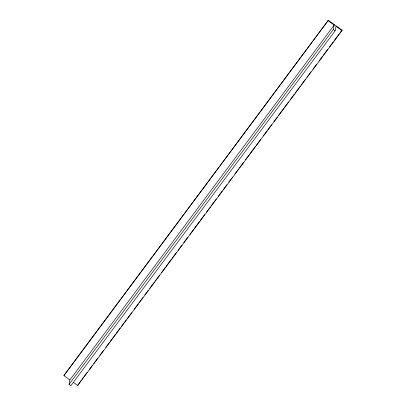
<?xml version="1.0" encoding="UTF-8"?>
<svg xmlns="http://www.w3.org/2000/svg" width="406" height="406" viewBox="0 0 406 406"><rect width="100%" height="100%" fill="white"/><g stroke="black" fill="none" stroke-linecap="round" stroke-linejoin="round"><path stroke-width="0.61" d="M341.943 30.602L335.995 26.354L335.112 30.846L70.857 385.7L69.025 384.391L69.908 379.904L63.96 375.657L64.057 375.154L328.312 20.3L342.04 30.105L341.943 30.602L77.688 385.461L73.227 382.274M77.688 385.461L81.195 380.386M63.96 375.657L328.312 20.3M69.025 384.391L333.285 29.537L334.163 25.05L328.215 20.797M69.908 379.904L334.163 25.05M81.951 379.366L87.249 372.251M89.142 369.709L92.172 365.644M93.684 363.609L97.851 358.016M99.744 355.473L103.53 350.388M105.799 347.338L109.584 342.258M110.346 341.238L115.644 334.123M116.4 333.103L120.186 328.023M121.323 326.495L126.246 319.887M127.002 318.872L131.544 312.767M134.193 309.21L137.979 304.13M138.74 303.109L142.902 297.517M144.795 294.974L148.205 290.402M149.718 288.367L154.64 281.759M155.396 280.739L159.563 275.151M161.456 272.609L165.242 267.524M165.998 266.509L171.296 259.388M172.053 258.373L176.6 252.273M178.112 250.238L181.898 245.153M183.791 242.61L187.577 237.53M189.846 234.48L193.632 229.395M194.393 228.375L199.691 221.26M200.447 220.245L204.614 214.652M206.507 212.11L210.293 207.024M211.049 206.009L216.347 198.889M218.24 196.347L222.026 191.267M222.787 190.247L226.949 184.654M228.842 182.111L232.628 177.031M234.901 173.981L238.687 168.896M239.444 167.881L243.61 162.288M245.503 159.746L249.289 154.661M250.045 153.646L255.344 146.525M256.1 145.51L260.647 139.41M263.296 135.853L267.082 130.768M267.838 129.747L271.624 124.667M273.893 121.617L277.303 117.04M278.44 115.517L283.738 108.397M284.494 107.382L288.661 101.789M290.554 99.247L294.34 94.162M295.096 93.147L300.394 86.026M301.156 85.011L305.317 79.419M306.834 77.384L310.996 71.791M312.889 69.253L316.675 64.168M318.949 61.118L322.734 56.033M323.491 55.018L327.657 49.425M329.55 46.883L333.336 41.798M334.468 40.275L339.391 33.662M340.147 32.647L342.04 30.105M333.285 29.537L335.112 30.846"/></g></svg>
